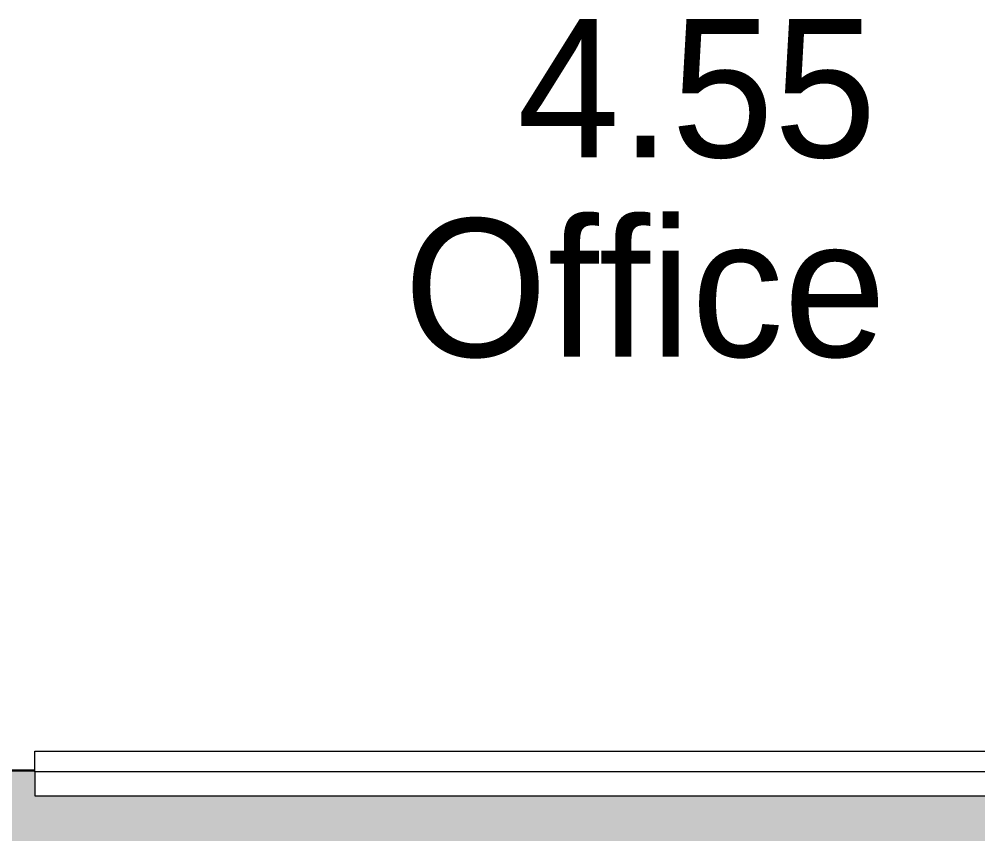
# Model space of a CAD drawing. Header units: millimetres. Extents: x 79795 to 317870, y -36033 to 97293.
# Drawn here: x 158595 to 159983, y 23255 to 24446 of the extents above; entities that cross this region are included whole.
import ezdxf

# ---------------------------------------------------------------- set-up
doc = ezdxf.new("R2010")
doc.units = ezdxf.units.MM
doc.header["$MEASUREMENT"] = 0
for name, color, linetype, lineweight in [('A-AREA-IDEN', 7, 'CONTINUOUS', 9), ('CSM-STL-XX-ZZ-M3-A-XXXX-00001_detached _19_04_21__rvt-1-Level 4$0$A-WALL-PATT', 7, 'CONTINUOUS', 9), ('CSM-STL-XX-ZZ-M3-A-XXXX-00001_detached _19_04_21__rvt-1-Level 4$0$I-FURN', 8, 'CONTINUOUS', 9), ('CSM-STL-XX-ZZ-M3-A-XXXX-00001_detached _19_04_21__rvt-1-Level 4$0$I-WALL', 7, 'CONTINUOUS', 9)]:
    doc.layers.add(name, color=color, linetype=linetype, lineweight=lineweight)
doc.styles.add('Century Gothic', font='GOTHIC.TTF', dxfattribs={"height": 200})

msp = doc.modelspace()

# ---------------------------------------------------------------- hatches: boundary and pattern name
at = {"layer": 'CSM-STL-XX-ZZ-M3-A-XXXX-00001_detached _19_04_21__rvt-1-Level 4$0$A-WALL-PATT'}
msp.add_hatch(color=256, dxfattribs=at).paths.add_polyline_path([(160979.1, 23255.3), (161148.8, 23255.3), (161148.8, 23357.3), (161017.7, 23357.3), (161017.7, 23320.3), (158617.7, 23320.3), (158617.7, 23357.3), (156862.8, 23357.3), (156862.8, 23255.3), (160381.1, 23255.3)], flags=0)

# ---------------------------------------------------------------- linework, layer by layer
at = {"layer": 'CSM-STL-XX-ZZ-M3-A-XXXX-00001_detached _19_04_21__rvt-1-Level 4$0$I-FURN'}
for p, q in [((158617.7, 23355.3), (158617.7, 23385.3)), ((158617.7, 23385.3), (161017.7, 23385.3)), ((161017.7, 23355.3), (158617.7, 23355.3)), ((161017.7, 23355.3), (158617.7, 23355.3)), ((158617.7, 23355.3), (158617.7, 23320.3)), ((158617.7, 23320.3), (161017.7, 23320.3))]:
    msp.add_line(p, q, dxfattribs=at)
at = {"layer": 'CSM-STL-XX-ZZ-M3-A-XXXX-00001_detached _19_04_21__rvt-1-Level 4$0$I-WALL', "lineweight": 30}
msp.add_line((158617.7, 23357.3), (156862.8, 23357.3), dxfattribs=at)

# ---------------------------------------------------------------- texts
at = {"layer": 'A-AREA-IDEN', "style": 'Century Gothic'}
for s, p in [('4.55', (159316.2, 24245.6)), ('Office', (159152.3, 23956.6))]:
    msp.add_text(s, height=200, dxfattribs=at).set_placement(p)

doc.saveas('drawing.dxf')
